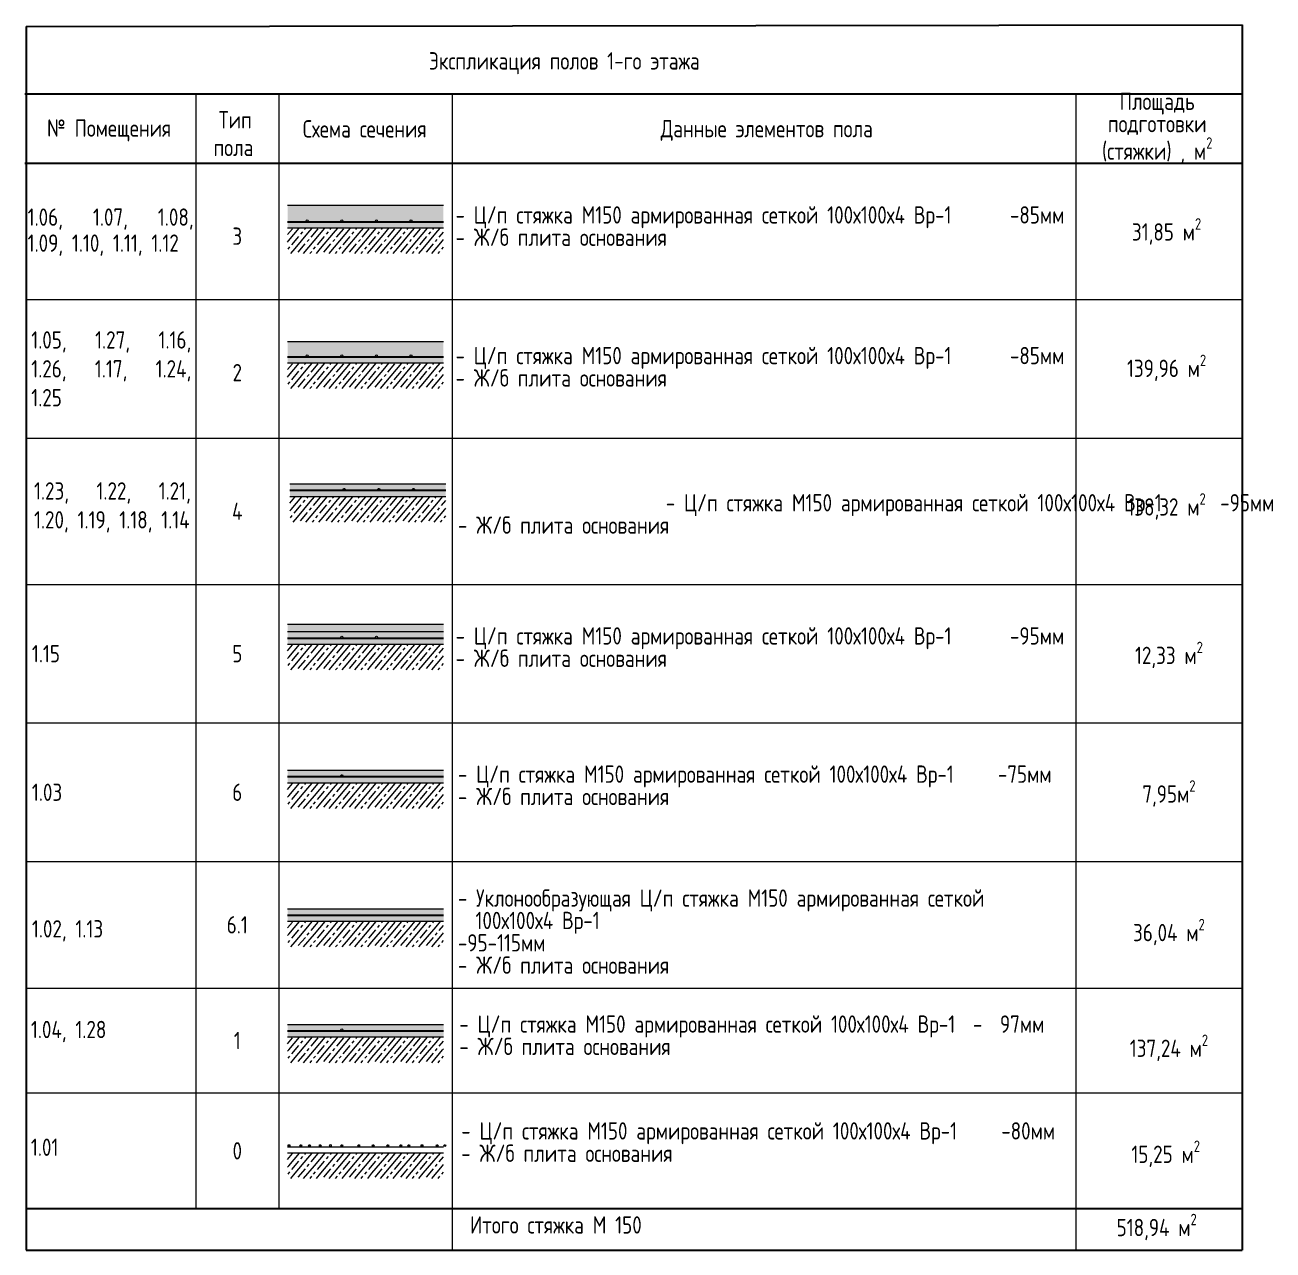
# Model space of a CAD drawing. Header units: metres. Extents: x -7665 to -5405, y -4871 to -3608.
# Drawn here: x -5450.74 to -5436.33, y -4866.08 to -4851.93 of the extents above; entities that cross this region are included whole.
import ezdxf

# ---------------------------------------------------------------- set-up
doc = ezdxf.new("R2010")
doc.units = ezdxf.units.M
doc.styles.add('Норм 2.5', font='isocpeur.ttf', dxfattribs={"height": 2.5})
doc.styles.add('стиль1', font='isocpeur.ttf')

# ---------------------------------------------------------------- blocks, each defined once
blk = doc.blocks.new('*X226')
at = {"color": 7, "linetype": 'Continuous', "lineweight": 0}
for p, q in [((227.25, 97.81), (227.96, 98.65)), ((227.41, 96.9), (228.95, 98.73)), ((227.87, 96.35), (228.89, 97.55)), ((228.33, 95.8), (230.18, 97.99)), ((229.16, 97.88), (229.44, 98.21)), ((229.72, 98.54), (229.88, 98.73)), ((230.18, 97.99), (230.8, 98.73)), ((230.64, 97.45), (231.66, 98.65)), ((231.11, 96.9), (232.65, 98.73)), ((231.57, 96.35), (232.58, 97.55)), ((232.03, 95.8), (233.88, 97.99)), ((232.86, 97.88), (233.14, 98.21)), ((233.42, 98.54), (233.57, 98.73)), ((233.88, 97.99), (234.5, 98.73)), ((234.34, 97.45), (235.36, 98.65)), ((234.8, 96.9), (236.35, 98.73)), ((235.26, 96.35), (236.28, 97.55)), ((235.73, 95.8), (237.58, 97.99)), ((236.56, 97.88), (236.84, 98.21)), ((237.11, 98.54), (237.27, 98.73)), ((237.58, 97.99), (238.19, 98.73)), ((238.04, 97.45), (239.05, 98.65)), ((238.5, 96.9), (240.04, 98.73)), ((238.96, 96.35), (239.98, 97.55)), ((239.42, 95.8), (241.27, 97.99)), ((240.26, 97.88), (240.53, 98.21)), ((240.81, 98.54), (240.97, 98.73)), ((241.27, 97.99), (241.89, 98.73)), ((241.74, 97.45), (242.75, 98.65)), ((242.2, 96.9), (243.74, 98.73)), ((242.66, 96.35), (243.68, 97.55)), ((243.12, 95.8), (244.97, 97.99)), ((243.95, 97.88), (244.23, 98.21)), ((244.51, 98.54), (244.67, 98.73)), ((244.97, 97.99), (245.59, 98.73)), ((245.43, 97.45), (246.45, 98.65)), ((245.89, 96.9), (247.44, 98.73)), ((246.36, 96.35), (247.37, 97.55)), ((246.82, 95.8), (248.67, 97.99)), ((247.65, 97.88), (247.93, 98.21)), ((248.21, 98.54), (248.36, 98.73)), ((248.67, 97.99), (249.29, 98.73)), ((249.13, 97.45), (249.75, 98.18)), ((227.25, 96.71), (227.41, 96.9)), ((227.32, 95.69), (227.59, 96.02)), ((227.71, 95.07), (228.33, 95.8)), ((228.79, 95.25), (229.81, 96.46)), ((229.56, 95.07), (231.11, 96.9)), ((230.09, 96.79), (230.37, 97.12)), ((231.01, 95.69), (231.29, 96.02)), ((231.41, 95.07), (232.03, 95.8)), ((232.49, 95.25), (233.51, 96.46)), ((233.26, 95.07), (234.8, 96.9)), ((233.79, 96.79), (234.06, 97.12)), ((234.71, 95.69), (234.99, 96.02)), ((235.11, 95.07), (235.73, 95.8)), ((236.19, 95.25), (237.21, 96.46)), ((236.96, 95.07), (238.5, 96.9)), ((237.48, 96.79), (237.76, 97.12)), ((238.41, 95.69), (238.68, 96.02)), ((238.81, 95.07), (239.42, 95.8)), ((239.89, 95.25), (240.9, 96.46)), ((240.65, 95.07), (242.2, 96.9)), ((241.18, 96.79), (241.46, 97.12)), ((242.1, 95.69), (242.38, 96.02)), ((242.5, 95.07), (243.12, 95.8)), ((243.58, 95.25), (244.6, 96.46)), ((244.35, 95.07), (245.89, 96.9)), ((244.88, 96.79), (245.16, 97.12)), ((245.8, 95.69), (246.08, 96.02)), ((246.2, 95.07), (246.82, 95.8)), ((247.28, 95.25), (248.3, 96.46)), ((248.05, 95.07), (249.59, 96.9)), ((248.58, 96.79), (248.85, 97.12)), ((249.5, 95.69), (249.75, 95.99)), ((249.59, 96.9), (249.75, 97.08)), ((230.49, 95.07), (230.74, 95.36)), ((234.18, 95.07), (234.43, 95.36)), ((237.88, 95.07), (238.13, 95.36)), ((241.58, 95.07), (241.83, 95.36)), ((245.28, 95.07), (245.53, 95.36)), ((248.97, 95.07), (249.22, 95.36))]:
    blk.add_line(p, q, dxfattribs=at)
blk = doc.blocks.new('*X227')
at = {"color": 7, "linetype": 'Continuous', "lineweight": 0}
for p, q in [((227.25, 79.06), (227.96, 79.9)), ((227.41, 78.15), (228.95, 79.98)), ((228.33, 77.05), (230.18, 79.24)), ((229.16, 79.14), (229.44, 79.46)), ((229.72, 79.79), (229.88, 79.98)), ((230.18, 79.24), (230.8, 79.98)), ((230.64, 78.7), (231.66, 79.9)), ((231.11, 78.15), (232.65, 79.98)), ((232.03, 77.05), (233.88, 79.24)), ((232.86, 79.14), (233.14, 79.46)), ((233.42, 79.79), (233.57, 79.98)), ((233.88, 79.24), (234.5, 79.98)), ((234.34, 78.7), (235.36, 79.9)), ((234.8, 78.15), (236.35, 79.98)), ((235.73, 77.05), (237.58, 79.24)), ((236.56, 79.14), (236.84, 79.46)), ((237.11, 79.79), (237.27, 79.98)), ((237.58, 79.24), (238.19, 79.98)), ((238.04, 78.7), (239.05, 79.9)), ((238.5, 78.15), (240.04, 79.98)), ((239.42, 77.05), (241.27, 79.24)), ((240.26, 79.14), (240.53, 79.46)), ((240.81, 79.79), (240.97, 79.98)), ((241.27, 79.24), (241.89, 79.98)), ((241.74, 78.7), (242.75, 79.9)), ((242.2, 78.15), (243.74, 79.98)), ((243.12, 77.05), (244.97, 79.24)), ((243.95, 79.14), (244.23, 79.46)), ((244.51, 79.79), (244.67, 79.98)), ((244.97, 79.24), (245.59, 79.98)), ((245.43, 78.7), (246.45, 79.9)), ((245.89, 78.15), (247.44, 79.98)), ((246.82, 77.05), (248.67, 79.24)), ((247.65, 79.14), (247.93, 79.46)), ((248.21, 79.79), (248.36, 79.98)), ((248.67, 79.24), (249.29, 79.98)), ((249.13, 78.7), (249.75, 79.43)), ((227.25, 77.96), (227.41, 78.15)), ((227.87, 77.6), (228.89, 78.81)), ((228.79, 76.51), (229.81, 77.71)), ((229.56, 76.32), (231.11, 78.15)), ((230.09, 78.04), (230.37, 78.37)), ((231.57, 77.6), (232.58, 78.81)), ((232.49, 76.51), (233.51, 77.71)), ((233.26, 76.32), (234.8, 78.15)), ((233.79, 78.04), (234.06, 78.37)), ((235.26, 77.6), (236.28, 78.81)), ((236.19, 76.51), (237.21, 77.71)), ((236.96, 76.32), (238.5, 78.15)), ((237.48, 78.04), (237.76, 78.37)), ((238.96, 77.6), (239.98, 78.81)), ((239.89, 76.51), (240.9, 77.71)), ((240.65, 76.32), (242.2, 78.15)), ((241.18, 78.04), (241.46, 78.37)), ((242.66, 77.6), (243.68, 78.81)), ((243.58, 76.51), (244.6, 77.71)), ((244.35, 76.32), (245.89, 78.15)), ((244.88, 78.04), (245.16, 78.37)), ((246.36, 77.6), (247.37, 78.81)), ((247.28, 76.51), (248.3, 77.71)), ((248.05, 76.32), (249.59, 78.15)), ((248.58, 78.04), (248.85, 78.37)), ((249.59, 78.15), (249.75, 78.34)), ((227.32, 76.94), (227.59, 77.27)), ((227.71, 76.32), (228.33, 77.05)), ((230.49, 76.32), (230.74, 76.61)), ((231.01, 76.94), (231.29, 77.27)), ((231.41, 76.32), (232.03, 77.05)), ((234.18, 76.32), (234.43, 76.61)), ((234.71, 76.94), (234.99, 77.27)), ((235.11, 76.32), (235.73, 77.05)), ((237.88, 76.32), (238.13, 76.61)), ((238.41, 76.94), (238.68, 77.27)), ((238.81, 76.32), (239.42, 77.05)), ((241.58, 76.32), (241.83, 76.61)), ((242.1, 76.94), (242.38, 77.27)), ((242.5, 76.32), (243.12, 77.05)), ((245.28, 76.32), (245.53, 76.61)), ((245.8, 76.94), (246.08, 77.27)), ((246.2, 76.32), (246.82, 77.05)), ((248.97, 76.32), (249.22, 76.61)), ((249.5, 76.94), (249.75, 77.24))]:
    blk.add_line(p, q, dxfattribs=at)
blk = doc.blocks.new('*X225')
at = {"color": 7, "linetype": 'Continuous', "lineweight": 0}
for p, q in [((227.25, 118.33), (227.96, 119.17)), ((227.41, 117.42), (228.95, 119.25)), ((229.72, 119.06), (229.88, 119.25)), ((230.18, 118.51), (230.8, 119.25)), ((230.64, 117.97), (231.66, 119.17)), ((231.11, 117.42), (232.65, 119.25)), ((233.42, 119.06), (233.57, 119.25)), ((233.88, 118.51), (234.5, 119.25)), ((234.34, 117.97), (235.36, 119.17)), ((234.8, 117.42), (236.35, 119.25)), ((237.11, 119.06), (237.27, 119.25)), ((237.58, 118.51), (238.19, 119.25)), ((238.04, 117.97), (239.05, 119.17)), ((238.5, 117.42), (240.04, 119.25)), ((240.81, 119.06), (240.97, 119.25)), ((241.27, 118.51), (241.89, 119.25)), ((241.74, 117.97), (242.75, 119.17)), ((242.2, 117.42), (243.74, 119.25)), ((244.51, 119.06), (244.67, 119.25)), ((244.97, 118.51), (245.59, 119.25)), ((245.43, 117.97), (246.45, 119.17)), ((245.89, 117.42), (247.44, 119.25)), ((248.21, 119.06), (248.36, 119.25)), ((248.67, 118.51), (249.29, 119.25)), ((227.25, 117.23), (227.41, 117.42)), ((227.87, 116.87), (228.89, 118.08)), ((228.33, 116.32), (230.18, 118.51)), ((229.16, 118.4), (229.44, 118.73)), ((229.56, 115.59), (231.11, 117.42)), ((230.09, 117.31), (230.37, 117.64)), ((231.57, 116.87), (232.58, 118.08)), ((232.03, 116.32), (233.88, 118.51)), ((232.86, 118.4), (233.14, 118.73)), ((233.26, 115.59), (234.8, 117.42)), ((233.79, 117.31), (234.06, 117.64)), ((235.26, 116.87), (236.28, 118.08)), ((235.73, 116.32), (237.58, 118.51)), ((236.56, 118.4), (236.84, 118.73)), ((236.96, 115.59), (238.5, 117.42)), ((237.48, 117.31), (237.76, 117.64)), ((238.96, 116.87), (239.98, 118.08)), ((239.42, 116.32), (241.27, 118.51)), ((240.26, 118.4), (240.53, 118.73)), ((240.65, 115.59), (242.2, 117.42)), ((241.18, 117.31), (241.46, 117.64)), ((242.66, 116.87), (243.68, 118.08)), ((243.12, 116.32), (244.97, 118.51)), ((243.95, 118.4), (244.23, 118.73)), ((244.35, 115.59), (245.89, 117.42)), ((244.88, 117.31), (245.16, 117.64)), ((246.36, 116.87), (247.37, 118.08)), ((246.82, 116.32), (248.67, 118.51)), ((247.65, 118.4), (247.93, 118.73)), ((248.05, 115.59), (249.59, 117.42)), ((248.58, 117.31), (248.85, 117.64)), ((249.13, 117.97), (249.75, 118.7)), ((249.59, 117.42), (249.75, 117.61)), ((227.32, 116.21), (227.59, 116.54)), ((227.71, 115.59), (228.33, 116.32)), ((228.79, 115.77), (229.81, 116.98)), ((230.49, 115.59), (230.74, 115.88)), ((231.01, 116.21), (231.29, 116.54)), ((231.41, 115.59), (232.03, 116.32)), ((232.49, 115.77), (233.51, 116.98)), ((234.18, 115.59), (234.43, 115.88)), ((234.71, 116.21), (234.99, 116.54)), ((235.11, 115.59), (235.73, 116.32)), ((236.19, 115.77), (237.21, 116.98)), ((237.88, 115.59), (238.13, 115.88)), ((238.41, 116.21), (238.68, 116.54)), ((238.81, 115.59), (239.42, 116.32)), ((239.89, 115.77), (240.9, 116.98)), ((241.58, 115.59), (241.83, 115.88)), ((242.1, 116.21), (242.38, 116.54)), ((242.5, 115.59), (243.12, 116.32)), ((243.58, 115.77), (244.6, 116.98)), ((245.28, 115.59), (245.53, 115.88)), ((245.8, 116.21), (246.08, 116.54)), ((246.2, 115.59), (246.82, 116.32)), ((247.28, 115.77), (248.3, 116.98)), ((248.97, 115.59), (249.22, 115.88)), ((249.5, 116.21), (249.75, 116.51))]:
    blk.add_line(p, q, dxfattribs=at)
blk = doc.blocks.new('*X228')
at = {"color": 7, "linetype": 'Continuous', "lineweight": 0}
for p, q in [((227.25, 39.7), (227.96, 40.54)), ((227.41, 38.79), (228.95, 40.62)), ((228.33, 37.69), (230.18, 39.89)), ((229.16, 39.78), (229.44, 40.11)), ((229.72, 40.43), (229.88, 40.62)), ((230.18, 39.89), (230.8, 40.62)), ((230.64, 39.34), (231.66, 40.54)), ((231.11, 38.79), (232.65, 40.62)), ((232.03, 37.69), (233.88, 39.89)), ((232.86, 39.78), (233.14, 40.11)), ((233.42, 40.43), (233.57, 40.62)), ((233.88, 39.89), (234.5, 40.62)), ((234.34, 39.34), (235.36, 40.54)), ((234.8, 38.79), (236.35, 40.62)), ((235.73, 37.69), (237.58, 39.89)), ((236.56, 39.78), (236.84, 40.11)), ((237.11, 40.43), (237.27, 40.62)), ((237.58, 39.89), (238.19, 40.62)), ((238.04, 39.34), (239.05, 40.54)), ((238.5, 38.79), (240.04, 40.62)), ((239.42, 37.69), (241.27, 39.89)), ((240.26, 39.78), (240.53, 40.11)), ((240.81, 40.43), (240.97, 40.62)), ((241.27, 39.89), (241.89, 40.62)), ((241.74, 39.34), (242.75, 40.54)), ((242.2, 38.79), (243.74, 40.62)), ((243.12, 37.69), (244.97, 39.89)), ((243.95, 39.78), (244.23, 40.11)), ((244.51, 40.43), (244.67, 40.62)), ((244.97, 39.89), (245.59, 40.62)), ((245.43, 39.34), (246.45, 40.54)), ((245.89, 38.79), (247.44, 40.62)), ((246.82, 37.69), (248.67, 39.89)), ((247.65, 39.78), (247.93, 40.11)), ((248.21, 40.43), (248.36, 40.62)), ((248.67, 39.89), (249.29, 40.62)), ((249.13, 39.34), (249.75, 40.07)), ((227.25, 38.6), (227.41, 38.79)), ((227.32, 37.59), (227.59, 37.91)), ((227.87, 38.24), (228.89, 39.45)), ((228.79, 37.15), (229.81, 38.35)), ((229.56, 36.96), (231.11, 38.79)), ((230.09, 38.68), (230.37, 39.01)), ((231.01, 37.59), (231.29, 37.91)), ((231.57, 38.24), (232.58, 39.45)), ((232.49, 37.15), (233.51, 38.35)), ((233.26, 36.96), (234.8, 38.79)), ((233.79, 38.68), (234.06, 39.01)), ((234.71, 37.59), (234.99, 37.91)), ((235.26, 38.24), (236.28, 39.45)), ((236.19, 37.15), (237.21, 38.35)), ((236.96, 36.96), (238.5, 38.79)), ((237.48, 38.68), (237.76, 39.01)), ((238.41, 37.59), (238.68, 37.91)), ((238.96, 38.24), (239.98, 39.45)), ((239.89, 37.15), (240.9, 38.35)), ((240.65, 36.96), (242.2, 38.79)), ((241.18, 38.68), (241.46, 39.01)), ((242.1, 37.59), (242.38, 37.91)), ((242.66, 38.24), (243.68, 39.45)), ((243.58, 37.15), (244.6, 38.35)), ((244.35, 36.96), (245.89, 38.79)), ((244.88, 38.68), (245.16, 39.01)), ((245.8, 37.59), (246.08, 37.91)), ((246.36, 38.24), (247.37, 39.45)), ((247.28, 37.15), (248.3, 38.35)), ((248.05, 36.96), (249.59, 38.79)), ((248.58, 38.68), (248.85, 39.01)), ((249.5, 37.59), (249.75, 37.88)), ((249.59, 38.79), (249.75, 38.98)), ((227.71, 36.96), (228.33, 37.69)), ((230.49, 36.96), (230.74, 37.26)), ((231.41, 36.96), (232.03, 37.69)), ((234.18, 36.96), (234.43, 37.26)), ((235.11, 36.96), (235.73, 37.69)), ((237.88, 36.96), (238.13, 37.26)), ((238.81, 36.96), (239.42, 37.69)), ((241.58, 36.96), (241.83, 37.26)), ((242.5, 36.96), (243.12, 37.69)), ((245.28, 36.96), (245.53, 37.26)), ((246.2, 36.96), (246.82, 37.69)), ((248.97, 36.96), (249.22, 37.26))]:
    blk.add_line(p, q, dxfattribs=at)

msp = doc.modelspace()

# ---------------------------------------------------------------- hatches: boundary and pattern name
at = {"linetype": 'Continuous', "lineweight": 0, "transparency": 33554559}
h = msp.add_hatch(dxfattribs=at)
h.set_pattern_fill('КАМЕНЬ_ТЕСАНЫЙ', scale=0.08, style=0, pattern_type=2)
h.set_pattern_definition([(39.514, (-5446.808274, -4854.155128), (-0.02050475, 0.01691115), [0, -0.0177192, 0, -0.0265788]), (113.8125, (-5446.743833, -4854.155128), (0.0272493, 0.00817975), [0, -0.01200948, 0, -0.02074364])])
h.paths.add_polyline_path([(-5447.7083, -4854.0194), (-5447.7083, -4854.2809), (-5445.9083, -4854.2809), (-5445.9083, -4854.0194)])
h = msp.add_hatch(dxfattribs=at)
h.set_pattern_fill('КАМЕНЬ_ТЕСАНЫЙ', scale=0.08, style=0, pattern_type=2)
h.set_pattern_definition([(39.514, (-5446.808274, -4855.71345), (-0.02050475, 0.01691115), [0, -0.0177192, 0, -0.0265788]), (113.8125, (-5446.743833, -4855.71345), (0.0272493, 0.00817975), [0, -0.01200948, 0, -0.02074364])])
h.paths.add_polyline_path([(-5447.7083, -4855.5937), (-5447.7083, -4855.8392), (-5445.9083, -4855.8392), (-5445.9083, -4855.5937)])
h = msp.add_hatch(dxfattribs=at)
h.set_pattern_fill('КАМЕНЬ_ТЕСАНЫЙ', scale=0.08, style=0, pattern_type=2)
h.set_pattern_definition([(39.514, (-5446.78091, -4857.255006), (-0.02050475, 0.01691115), [0, -0.0177192, 0, -0.0265788]), (113.8125, (-5446.71647, -4857.255006), (0.0272493, 0.00817975), [0, -0.01200948, 0, -0.02074364])])
h.paths.add_polyline_path([(-5447.6809, -4857.2356), (-5447.6809, -4857.3808), (-5445.8809, -4857.3808), (-5445.8809, -4857.2356)])
h = msp.add_hatch(dxfattribs=at)
h.set_pattern_fill('КАМЕНЬ_ТЕСАНЫЙ', scale=0.08, style=0, pattern_type=2)
h.set_pattern_definition([(39.514, (-5446.807492, -4858.81505), (-0.02050475, 0.01691115), [0, -0.0177192, 0, -0.0265788]), (113.8125, (-5446.743052, -4858.81505), (0.0272493, 0.00817975), [0, -0.01200948, 0, -0.02074364])])
h.paths.add_polyline_path([(-5447.7075, -4858.8564), (-5447.7075, -4858.9408), (-5445.9075, -4858.9408), (-5445.9075, -4858.8564)])
h = msp.add_hatch(dxfattribs=at)
h.set_pattern_fill('КАМЕНЬ_ТЕСАНЫЙ', scale=0.08, style=0, pattern_type=2)
h.set_pattern_definition([(39.514, (-5446.807492, -4858.960247), (-0.02050475, 0.01691115), [0, -0.0177192, 0, -0.0265788]), (113.8125, (-5446.743052, -4858.960247), (0.0272493, 0.00817975), [0, -0.01200948, 0, -0.02074364])])
h.paths.add_polyline_path([(-5447.7075, -4858.9408), (-5447.7075, -4859.086), (-5445.9075, -4859.086), (-5445.9075, -4858.9408)])
h = msp.add_hatch(dxfattribs=at)
h.set_pattern_fill('КАМЕНЬ_ТЕСАНЫЙ', scale=0.08, style=0, pattern_type=2)
h.set_pattern_definition([(39.514, (-5446.807492, -4860.560247), (-0.02050475, 0.01691115), [0, -0.0177192, 0, -0.0265788]), (113.8125, (-5446.743052, -4860.560247), (0.0272493, 0.00817975), [0, -0.01200948, 0, -0.02074364])])
h.paths.add_polyline_path([(-5447.7075, -4860.5408), (-5447.7075, -4860.686), (-5445.9075, -4860.686), (-5445.9075, -4860.5408)])
h = msp.add_hatch(dxfattribs=at)
h.set_pattern_fill('КАМЕНЬ_ТЕСАНЫЙ', scale=0.08, style=0, pattern_type=2)
h.set_pattern_definition([(39.514, (-5446.807492, -4862.160247), (-0.02050475, 0.01691115), [0, -0.0177192, 0, -0.0265788]), (113.8125, (-5446.743052, -4862.160247), (0.0272493, 0.00817975), [0, -0.01200948, 0, -0.02074364])])
h.paths.add_polyline_path([(-5447.7075, -4862.1408), (-5447.7075, -4862.286), (-5445.9075, -4862.286), (-5445.9075, -4862.1408)])
h = msp.add_hatch(dxfattribs=at)
h.set_pattern_fill('КАМЕНЬ_ТЕСАНЫЙ', scale=0.08, style=0, pattern_type=2)
h.set_pattern_definition([(39.514, (-5446.807492, -4863.49602), (-0.02050475, 0.01691115), [0, -0.0177192, 0, -0.0265788]), (113.8125, (-5446.743052, -4863.49602), (0.0272493, 0.00817975), [0, -0.01200948, 0, -0.02074364])])
h.paths.add_polyline_path([(-5447.7075, -4863.4766), (-5447.7075, -4863.6218), (-5445.9075, -4863.6218), (-5445.9075, -4863.4766)])

# ---------------------------------------------------------------- linework, layer by layer
at = {"color": 7, "linetype": 'Continuous', "lineweight": 30}
for p, q in [((-5450.7268, -4851.9508), (-5436.6883, -4851.9344)), ((-5436.6883, -4851.9344), (-5436.6883, -4859.9927)), ((-5450.7394, -4853.5289), (-5436.6883, -4853.5289)), ((-5450.7268, -4865.6), (-5436.6883, -4865.6)), ((-5450.7268, -4866.0777), (-5436.6883, -4866.0777))]:
    msp.add_line(p, q, dxfattribs=at)
at = {"lineweight": 30}
msp.add_line((-5450.7268, -4851.9508), (-5450.7268, -4866.0777), dxfattribs=at)
at = {"color": 7, "linetype": 'Continuous', "lineweight": 5}
for p, q in [((-5448.7683, -4852.7289), (-5448.7683, -4853.5289)), ((-5447.8083, -4852.7289), (-5447.8083, -4853.5289)), ((-5445.8083, -4852.7289), (-5445.8083, -4853.5289)), ((-5438.6083, -4852.7289), (-5438.6083, -4853.5289)), ((-5436.6883, -4852.7289), (-5436.6883, -4853.5289)), ((-5436.6883, -4852.7289), (-5436.6883, -4853.5289)), ((-5450.7268, -4855.1039), (-5436.6883, -4855.1039)), ((-5450.7268, -4856.7039), (-5436.6883, -4856.7039)), ((-5450.7268, -4858.3927), (-5436.6883, -4858.3927)), ((-5436.6883, -4859.9927), (-5436.6883, -4860.9369)), ((-5450.7268, -4864.2643), (-5436.6883, -4864.2643))]:
    msp.add_line(p, q, dxfattribs=at)
at = {"color": 7, "linetype": 'Continuous', "lineweight": 0}
for p, q in [((-5445.9083, -4854.0194), (-5447.7083, -4854.0194)), ((-5445.9083, -4854.2068), (-5447.7083, -4854.2068)), ((-5445.9083, -4854.2148), (-5447.7083, -4854.2148)), ((-5445.9083, -4855.5937), (-5447.7083, -4855.5937)), ((-5445.9083, -4855.7652), (-5447.7083, -4855.7652)), ((-5445.9083, -4855.7731), (-5447.7083, -4855.7731)), ((-5445.8809, -4857.2356), (-5447.6809, -4857.2356)), ((-5445.8809, -4857.3067), (-5447.6809, -4857.3067)), ((-5445.8809, -4857.3147), (-5447.6809, -4857.3147)), ((-5445.9075, -4858.9408), (-5447.7075, -4858.9408)), ((-5445.9075, -4859.012), (-5447.7075, -4859.012)), ((-5445.9075, -4859.0199), (-5447.7075, -4859.0199)), ((-5445.9075, -4860.5408), (-5447.7075, -4860.5408)), ((-5445.9075, -4860.612), (-5447.7075, -4860.612)), ((-5445.9075, -4860.6199), (-5447.7075, -4860.6199)), ((-5445.9075, -4862.1408), (-5447.7075, -4862.1408)), ((-5445.9075, -4862.212), (-5447.7075, -4862.212)), ((-5445.9075, -4862.2199), (-5447.7075, -4862.2199)), ((-5445.9075, -4863.4766), (-5447.7075, -4863.4766)), ((-5445.9075, -4863.5477), (-5447.7075, -4863.5477)), ((-5445.9075, -4863.5557), (-5447.7075, -4863.5557)), ((-5445.9075, -4864.8915), (-5447.7075, -4864.8915))]:
    msp.add_line(p, q, dxfattribs=at)
at = {"color": 7, "linetype": 'Continuous', "lineweight": 13}
for p, q in [((-5445.9083, -4854.0194), (-5447.7083, -4854.0194)), ((-5445.9083, -4854.0194), (-5447.7083, -4854.0194)), ((-5445.9083, -4854.2809), (-5447.7083, -4854.2809)), ((-5445.9083, -4855.5937), (-5447.7083, -4855.5937)), ((-5445.9083, -4855.5937), (-5447.7083, -4855.5937)), ((-5445.9083, -4855.8392), (-5447.7083, -4855.8392)), ((-5445.8809, -4857.2356), (-5447.6809, -4857.2356)), ((-5445.8809, -4857.3808), (-5447.6809, -4857.3808)), ((-5445.9075, -4858.8564), (-5447.7075, -4858.8564)), ((-5445.9075, -4858.9408), (-5447.7075, -4858.9408)), ((-5445.9075, -4859.086), (-5447.7075, -4859.086)), ((-5445.9075, -4860.5408), (-5447.7075, -4860.5408)), ((-5445.9075, -4860.686), (-5447.7075, -4860.686)), ((-5445.9075, -4862.1408), (-5447.7075, -4862.1408)), ((-5445.9075, -4862.286), (-5447.7075, -4862.286)), ((-5445.9075, -4863.4766), (-5447.7075, -4863.4766)), ((-5445.9075, -4863.6218), (-5447.7075, -4863.6218)), ((-5445.9075, -4864.9575), (-5447.7075, -4864.9575))]:
    msp.add_line(p, q, dxfattribs=at)
at = {"color": 7, "linetype": 'Continuous', "lineweight": 30}
for points in [[(-5436.6883, -4851.9344), (-5436.6883, -4859.9927), (-5436.6883, -4866.0777)], [(-5450.7394, -4852.7289), (-5436.6883, -4852.7289)]]:
    msp.add_lwpolyline(points, dxfattribs=at)
at = {"color": 7, "linetype": 'Continuous', "lineweight": 5}
for points in [[(-5448.7683, -4853.5039), (-5448.7683, -4859.9927), (-5448.7683, -4865.6)], [(-5447.8083, -4853.5039), (-5447.8083, -4859.9927), (-5447.8083, -4865.6)], [(-5445.8083, -4853.5039), (-5445.8083, -4859.9927), (-5445.8083, -4866.0777)], [(-5438.6083, -4853.5039), (-5438.6083, -4859.9927), (-5438.6083, -4866.0777)], [(-5450.7268, -4859.9927), (-5436.6883, -4859.9927)], [(-5450.7268, -4861.5927), (-5436.6883, -4861.5927)], [(-5450.7268, -4863.0532), (-5436.6883, -4863.0532)]]:
    msp.add_lwpolyline(points, dxfattribs=at)
at = {"color": 7, "linetype": 'Continuous', "lineweight": 0}
for centre in [(-5447.4829, -4854.1957), (-5447.0829, -4854.1957), (-5446.6829, -4854.1957), (-5446.2829, -4854.1957), (-5447.4829, -4855.754), (-5447.0829, -4855.754), (-5446.6829, -4855.754), (-5446.2829, -4855.754), (-5447.0555, -4857.2956), (-5446.6555, -4857.2956), (-5446.2555, -4857.2956), (-5447.0821, -4859.0008), (-5446.6821, -4859.0008), (-5447.0821, -4860.6008), (-5447.0821, -4863.5366), (-5447.6912, -4864.8724), (-5447.556, -4864.8724), (-5447.456, -4864.8724), (-5447.3298, -4864.8724), (-5447.2139, -4864.8718), (-5447.0821, -4864.8724), (-5446.8867, -4864.8724), (-5446.7201, -4864.8724), (-5446.5504, -4864.8724), (-5446.3996, -4864.8724), (-5446.3082, -4864.8724), (-5446.156, -4864.8724), (-5445.9806, -4864.8724), (-5445.8913, -4864.8724)]:
    msp.add_circle(centre, 0.0111, dxfattribs=at)

# ---------------------------------------------------------------- block references
at = {"color": 7, "linetype": 'Continuous', "lineweight": 0, "xscale": 0.08000000000000002, "yscale": 0.08000000000000002, "zscale": 0.08000000000000002}
for name, p in [('*X226', (-5465.8883, -4862.1791)), ('*X225', (-5465.8883, -4865.3791)), ('*X227', (-5465.8609, -4863.7791)), ('*X228', (-5465.8875, -4862.3357)), ('*X228', (-5465.8875, -4863.9357)), ('*X228', (-5465.8875, -4865.5357)), ('*X228', (-5465.8875, -4866.8714)), ('*X228', (-5465.8875, -4868.2072))]:
    msp.add_blockref(name, p, dxfattribs=at)

# ---------------------------------------------------------------- texts
at = {"linetype": 'Continuous', "char_height": 0.2, "style": 'Норм 2.5'}
for s, insert, attachment_point in [('\\A1;{\\W0.800000x;\\pql;\\fISOCPEUR|b0|i0|c0|p34;Экспликация полов\\fISOCPEUR|b0|i0|c0|p34; 1-го этажа}', (-5446.076, -4852.5034), 7), ('\\A1;{\\W0.800000x;\\pql;\\fISOCPEUR|b0|i0|c0|p34;Тип}', (-5448.5024, -4853.1289), 7), ('\\A1;\\pxqc;{\\W0.8;№ Помещения}', (-5449.7683, -4853.152), 5), ('\\A1;{\\W0.800000x;\\pqc;\\fISOCPEUR|b0|i0|c0|p34;Схема сечения}', (-5446.8174, -4853.1341), 5), ('\\A1;{\\W0.800000x;\\pqc;\\fISOCPEUR|b0|i0|c0|p34;Данные элементов пола}', (-5442.1758, -4853.152), 5), ('\\A1;{\\W0.800000x;\\pql;\\fISOCPEUR|b0|i0|c0|p34;пола}', (-5448.5629, -4853.4489), 7)]:
    msp.add_mtext(s, dxfattribs=dict(at, insert=insert, attachment_point=attachment_point))
at = {"linetype": 'Continuous', "char_height": 0.2}
for s, insert, width, attachment_point, line_spacing_factor, style in [('\\A1;\\pxqc;{\\W0.8;Площадь подготовки (стяжки) , м\\H0.66x;\\S2^  ;}', (-5437.6687, -4853.132), 1.570692, 5, 0.774194, 'Норм 2.5'), ('\\A1;\\pxqj;{\\W0.8;1.06, 1.07, 1.08, 1.09, 1.10, 1.11, 1.12}', (-5449.7537, -4854.326), 1.909915, 5, 0.9, 'Норм 2.5'), ('\\A1;\\pxqj;{\\W0.8;^I^I\\P- Ц/п стяжка М150 армированная сеткой 100х100х4 Вр-1^I-85мм\\P- Ж/б плита основания}', (-5445.7693, -4853.7692), 7.052677, 1, 0.774158, 'Норм 2.5'), ('\\A1;{\\W0.8;\\C256;31,85 м\\H0.66x;\\S2^  ;}', (-5437.5607, -4854.3239), 0.782587, 5, 0.774074, 'стиль1'), ('\\A1;{\\W0.8;\\C256;139,96 м\\H0.66x;\\S2^  ;}', (-5437.5607, -4855.8989), 1.693054, 5, 0.774074, 'стиль1'), ('\\A1;{\\W0.8;\\C256;138,32 м\\H0.66x;\\S2^  ;}', (-5437.5607, -4857.4989), 1.693054, 5, 0.774074, 'стиль1')]:
    msp.add_mtext(s, dxfattribs=dict(at, insert=insert, width=width, attachment_point=attachment_point, line_spacing_factor=line_spacing_factor, style=style))
at = {"linetype": 'Continuous', "char_height": 0.2, "attachment_point": 5, "style": 'Норм 2.5'}
for s, insert, width in [('\\A1;\\pxqc;{\\W0.8;3}', (-5448.2883, -4854.3733), 0.96), ('\\A1;\\pxqj;{\\W0.8;1.05, 1.27, 1.16, 1.26, 1.17, 1.24, 1.25}', (-5449.7459, -4855.9039), 1.841243), ('\\A1;\\pxqc;{\\W0.8;2}', (-5448.2883, -4855.9483), 0.96), ('\\A1;\\pxqj;{\\W0.8;1.23, 1.22, 1.21, 1.20, 1.19, 1.18, 1.14}', (-5449.7325, -4857.5039), 1.804921), ('\\A1;\\pxqc;{\\W0.8;4}', (-5448.2883, -4857.5483), 0.96), ('\\A1;\\pxqj;{\\W0.8;1.15}', (-5449.7567, -4859.1927), 1.804921), ('\\A1;\\pxqc;{\\W0.8;5}', (-5448.2883, -4859.1927), 0.96), ('\\A1;\\pxqj;{\\W0.8;1.03}', (-5449.7567, -4860.7927), 1.804921), ('\\A1;\\pxqc;{\\W0.8;6}', (-5448.2883, -4860.7927), 0.96), ('\\A1;\\pxqj;{\\W0.8;1.02, 1.13}', (-5449.7567, -4862.3927), 1.804921), ('\\A1;\\pxqc;{\\W0.8;6.1}', (-5448.2883, -4862.3229), 0.96), ('\\A1;\\pxqj;{\\W0.8;1.04, 1.28}', (-5449.7682, -4863.5549), 1.804921), ('\\A1;\\pxqc;{\\W0.8;1}', (-5448.2883, -4863.6587), 0.96), ('\\A1;\\pxqj;{\\W0.8;1.01}', (-5449.7682, -4864.8907), 1.804921), ('\\A1;\\pxqc;{\\W0.8;0}', (-5448.2883, -4864.9322), 0.96), ('\\A1;\\pxqc;{\\W0.8;\\C256;518,94 м\\H0.66x;\\S2^  ;}', (-5437.6745, -4865.8176), 1.075978)]:
    msp.add_mtext(s, dxfattribs=dict(at, insert=insert, width=width))
at = {"linetype": 'Continuous', "char_height": 0.2, "style": 'Норм 2.5'}
for s, insert, attachment_point, line_spacing_factor in [('\\A1;\\pxqj;{\\W0.8;\\C7;- Ц/п стяжка М150 армированная сеткой 100х100х4 Вр-1^I-\\C1;85\\C7;мм\\P- Ж/б плита основания}', (-5445.7693, -4855.6513), 1, 0.774134), ('\\A1;{\\W0.8;\\C7;\\P\\pxqj;^I^I^I- Ц/п стяжка М150 армированная сеткой 100х100х4 Вр-1^I-\\C1;95\\C7;мм\\P- Ж/б плита основания}', (-5445.742, -4857.0923), 1, 0.774194), ('\\A1;\\pxqj;{\\W0.8;\\C7;\\P- Ц/п стяжка М150 армированная сеткой 100х100х4 Вр-1^I-\\C1;95\\C7;мм\\P- Ж/б плита основания}', (-5445.7685, -4858.6294), 1, 0.774194), ('\\A1;\\pxqc;{\\W0.8;12,33 м\\H0.66x;\\S2^  ;}', (-5437.5333, -4859.2127), 5, 0.774074), ('\\A1;{\\W0.8;\\P- Ц/п стяжка М150 армированная сеткой 100х100х4 Вр-1     -\\C1;75\\C7;мм\\P\\pxqj;- Ж/б плита основания}', (-5445.7421, -4860.2253), 1, 0.774194), ('\\A1;\\pxqc;{\\W0.8;7,95м\\H0.66x;\\S2^  ;}', (-5437.5333, -4860.8127), 5, 0.774074), ('\\A1;{\\W0.8;^I^I^I\\P- Уклонообразующая Ц/п стяжка М150 армированная сеткой \\P  100х100х4 Вр-1  ^I^I^I^I^I   -\\C1;95\\C7;-\\C1;115\\C7;мм\\P\\pxqj;- Ж/б плита основания}', (-5445.7421, -4861.6563), 1, 0.774194), ('\\A1;\\pxqc;{\\W0.8;36,04 м\\H0.66x;\\S2^  ;}', (-5437.5333, -4862.4127), 5, 0.774074), ('\\A1;{\\W0.8;\\C7;\\P\\pxqj;- Ц/п стяжка М150 армированная сеткой 100х100х4 Вр-1  -\\C256;  97\\C7;мм\\P- Ж/б плита основания}', (-5445.7255, -4863.1106), 1, 0.774194), ('\\A1;\\pxqc;{\\W0.8;137,24 м\\H0.66x;\\S2^  ;}', (-5437.5333, -4863.7485), 5, 0.774074), ('\\A1;{\\W0.8;^I^I^I\\P\\P- Ц/п стяжка М150 армированная сеткой 100х100х4 Вр-1     -\\C256;80\\C7;мм\\P\\pxqj;- Ж/б плита основания}', (-5445.7037, -4864.086), 1, 0.774194), ('\\A1;\\pxqc;{\\W0.8;15,25 м\\H0.66x;\\S2^  ;}', (-5437.5707, -4864.9722), 5, 0.774074), ('\\A1;\\pxqj;{\\W0.8;Итого стяжка М 150 }', (-5445.6014, -4865.6876), 1, 0.774194)]:
    msp.add_mtext(s, dxfattribs=dict(at, insert=insert, attachment_point=attachment_point, line_spacing_factor=line_spacing_factor))

doc.saveas('drawing.dxf')
